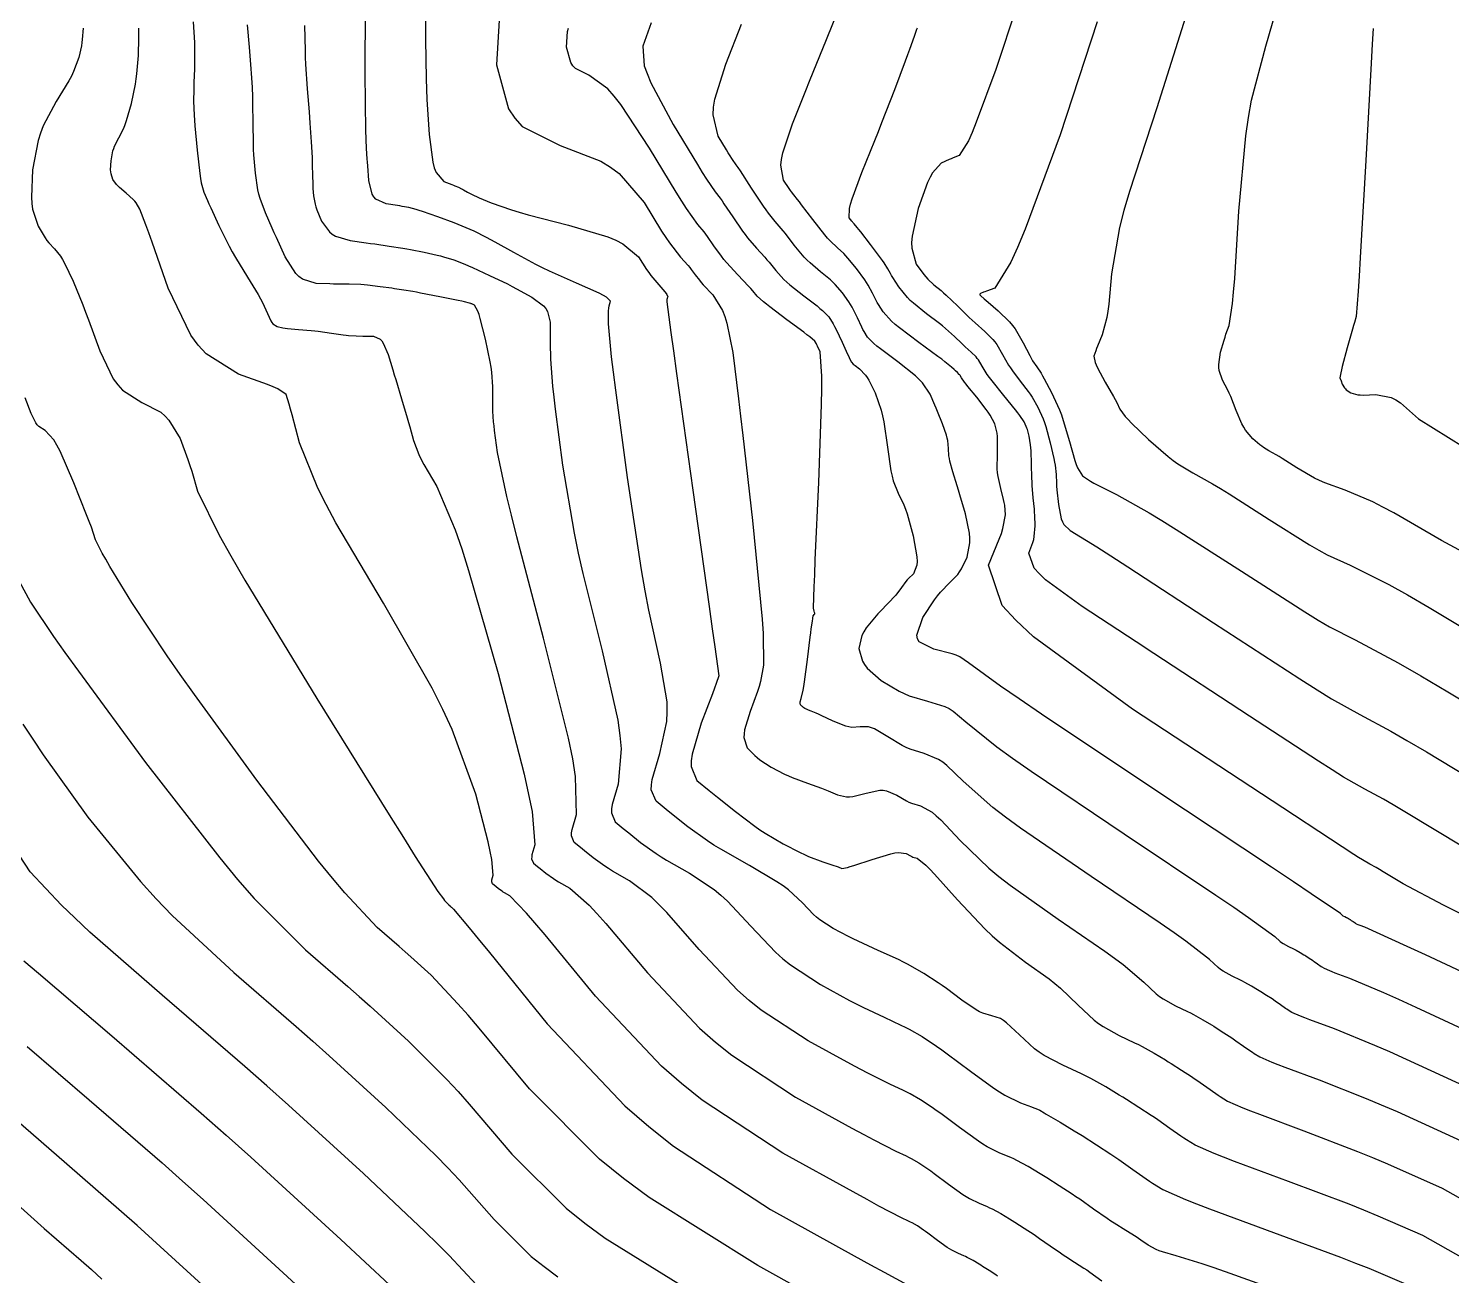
# Model space of a CAD drawing. Header units: metres. Extents: x 837475 to 838479, y 1189012 to 1191015.
# Drawn here: x 837641.3 to 837703.5, y 1189783.7 to 1189838.2 of the extents above; entities that cross this region are included whole.
import ezdxf

# ---------------------------------------------------------------- set-up
doc = ezdxf.new("R2010")
doc.units = ezdxf.units.M
doc.header["$LTSCALE"] = 0.3
doc.layers.add('COTAS 10', color=1, linetype='Continuous')
doc.layers.add('COTAS INT', color=252, linetype='Continuous')

msp = doc.modelspace()

# ---------------------------------------------------------------- linework, layer by layer
at = {"layer": 'COTAS 10'}
for points, elevation in [([(837705.993, 1189814.203), (837703.02, 1189815.797), (837700.938, 1189817.009), (837700.461, 1189817.265), (837700.027, 1189817.486), (837698.823, 1189817.995), (837697.937, 1189818.317), (837697.705, 1189818.42), (837697.478, 1189818.529), (837696.705, 1189818.973), (837696.07, 1189819.381), (837695.931, 1189819.468), (837695.806, 1189819.543), (837695.489, 1189819.72), (837695.25, 1189819.863), (837695.175, 1189819.917), (837695.097, 1189819.977), (837694.786, 1189820.248), (837694.471, 1189820.626), (837694.391, 1189820.754), (837694.313, 1189820.893), (837694.058, 1189821.481), (837693.824, 1189822.083), (837693.76, 1189822.231), (837693.696, 1189822.37), (837693.469, 1189822.807), (837693.319, 1189823.228), (837693.303, 1189823.358), (837693.3, 1189823.493), (837693.382, 1189824.028), (837693.535, 1189824.553), (837693.576, 1189824.682), (837693.617, 1189824.804), (837693.756, 1189825.185), (837693.904, 1189826.154), (837693.949, 1189826.647), (837693.996, 1189827.237), (837694.18, 1189830.18), (837694.481, 1189833.461), (837694.601, 1189834.263), (837694.736, 1189835.021), (837695.359, 1189837.375), (837696.227, 1189840.4)], 1720), ([(837658.68, 1189839.121), (837658.678, 1189837.669), (837658.706, 1189835.953), (837658.721, 1189835.499), (837658.739, 1189835.054), (837658.828, 1189833.525), (837658.993, 1189832.315), (837659.059, 1189832.072), (837659.134, 1189831.869), (837659.475, 1189831.467), (837659.817, 1189831.343), (837659.891, 1189831.315), (837659.956, 1189831.29), (837660.119, 1189831.223), (837660.244, 1189831.16), (837660.285, 1189831.139), (837660.33, 1189831.115), (837660.514, 1189831.011), (837660.796, 1189830.867), (837660.901, 1189830.818), (837661.018, 1189830.764), (837661.541, 1189830.536), (837662.424, 1189830.233), (837662.768, 1189830.133), (837663.156, 1189830.024), (837664.917, 1189829.573), (837666.629, 1189829.056), (837666.986, 1189828.907), (837667.292, 1189828.755), (837667.973, 1189828.184), (837668.321, 1189827.639), (837668.417, 1189827.503), (837668.513, 1189827.373), (837668.858, 1189826.958), (837669.127, 1189826.651), (837669.175, 1189826.589), (837669.212, 1189826.537), (837669.251, 1189826.435), (837669.223, 1189826.381), (837669.218, 1189826.359), (837669.214, 1189826.334), (837669.209, 1189826.22), (837669.384, 1189824.879), (837669.494, 1189824.08), (837669.629, 1189823.096), (837670.34, 1189817.998), (837671.052, 1189812.919), (837671.188, 1189811.947), (837671.299, 1189811.164), (837671.479, 1189809.901), (837671.367, 1189809.562), (837671.294, 1189809.36), (837671.202, 1189809.112), (837670.714, 1189807.826), (837670.314, 1189806.475), (837670.277, 1189806.186), (837670.272, 1189805.933), (837670.521, 1189805.326), (837671.056, 1189804.894), (837671.42, 1189804.601), (837672.2, 1189803.973), (837673.043, 1189803.335), (837673.27, 1189803.178), (837673.495, 1189803.029), (837674.286, 1189802.558), (837675.024, 1189802.186), (837675.215, 1189802.098), (837675.4, 1189802.017), (837676.021, 1189801.779), (837676.503, 1189801.617), (837676.6, 1189801.584), (837676.682, 1189801.555), (837676.847, 1189801.493), (837677.088, 1189801.535), (837677.218, 1189801.572), (837677.376, 1189801.621), (837678.172, 1189801.887), (837678.993, 1189802.134), (837679.166, 1189802.169), (837679.316, 1189802.19), (837679.659, 1189802.149), (837679.846, 1189802.034), (837679.898, 1189802.009), (837679.949, 1189801.987), (837680.13, 1189801.933), (837680.511, 1189801.633), (837680.688, 1189801.456), (837680.895, 1189801.239), (837681.902, 1189800.117), (837683.09, 1189798.856), (837683.413, 1189798.552), (837683.733, 1189798.268), (837684.864, 1189797.403), (837685.895, 1189796.666), (837686.151, 1189796.462), (837686.395, 1189796.259), (837687.169, 1189795.525), (837687.864, 1189794.874), (837688.058, 1189794.723), (837688.252, 1189794.585), (837688.957, 1189794.191), (837689.623, 1189793.883), (837689.792, 1189793.799), (837689.955, 1189793.716), (837690.489, 1189793.42), (837690.97, 1189793.131), (837691.099, 1189793.051), (837691.226, 1189792.972), (837691.673, 1189792.69), (837692.107, 1189792.405), (837692.227, 1189792.324), (837692.346, 1189792.242), (837692.775, 1189791.94), (837693.173, 1189791.66), (837693.273, 1189791.593), (837693.368, 1189791.53), (837693.677, 1189791.338), (837694.359, 1189791.039), (837694.691, 1189790.909), (837695.084, 1189790.759), (837697.017, 1189790.044), (837699.364, 1189789.142), (837700.017, 1189788.874), (837700.672, 1189788.597), (837703.051, 1189787.531), (837705.488, 1189786.163)], 1700), ([(837703.841, 1189799.516), (837703.109, 1189799.882), (837701.353, 1189800.823), (837700.484, 1189801.347), (837700.311, 1189801.449), (837700.167, 1189801.533), (837699.89, 1189801.68), (837699.575, 1189801.863), (837699.407, 1189801.968), (837699.204, 1189802.098), (837698.18, 1189802.764), (837696.091, 1189804.134), (837689.534, 1189808.437), (837685.214, 1189811.604), (837684.44, 1189812.321), (837683.85, 1189812.969), (837683.246, 1189814.729), (837683.721, 1189815.86), (837683.811, 1189816.111), (837683.883, 1189816.335), (837683.993, 1189816.92), (837683.957, 1189817.345), (837683.937, 1189817.468), (837683.912, 1189817.594), (837683.784, 1189818.068), (837683.665, 1189818.598), (837683.647, 1189818.758), (837683.634, 1189818.925), (837683.638, 1189819.577), (837683.648, 1189820.2), (837683.638, 1189820.348), (837683.623, 1189820.485), (837683.523, 1189820.893), (837683.321, 1189821.277), (837683.242, 1189821.4), (837683.152, 1189821.529), (837682.742, 1189822.054), (837682.348, 1189822.533), (837682.269, 1189822.633), (837682.202, 1189822.718), (837682.069, 1189822.911), (837682.013, 1189823.006), (837681.995, 1189823.03), (837681.976, 1189823.054), (837681.899, 1189823.13), (837681.808, 1189823.21), (837681.78, 1189823.235), (837681.752, 1189823.262), (837681.639, 1189823.371), (837681.348, 1189823.607), (837681.206, 1189823.713), (837681.037, 1189823.838), (837680.209, 1189824.44), (837679.36, 1189825.082), (837679.18, 1189825.233), (837679.022, 1189825.373), (837678.65, 1189825.779), (837678.446, 1189826.105), (837678.395, 1189826.195), (837678.346, 1189826.283), (837678.191, 1189826.598), (837677.998, 1189826.952), (837677.927, 1189827.065), (837677.847, 1189827.185), (837677.493, 1189827.67), (837677.117, 1189828.131), (837677.024, 1189828.235), (837676.935, 1189828.329), (837676.654, 1189828.581), (837676.336, 1189828.882), (837676.225, 1189829.007), (837676.103, 1189829.149), (837675.579, 1189829.813), (837675.093, 1189830.453), (837674.995, 1189830.58), (837674.914, 1189830.685), (837674.752, 1189830.887), (837674.648, 1189831.023), (837674.604, 1189831.088), (837674.552, 1189831.164), (837674.308, 1189831.538), (837674.19, 1189832.188), (837674.218, 1189832.439), (837674.273, 1189832.72), (837674.688, 1189833.991), (837675.274, 1189835.451), (837675.436, 1189835.852), (837675.598, 1189836.251), (837676.181, 1189837.679), (837676.699, 1189838.972)], 1710), ([(837683.649, 1189783.697), (837683.566, 1189783.753), (837683.275, 1189783.945), (837682.994, 1189784.122), (837682.918, 1189784.169), (837682.842, 1189784.215), (837682.575, 1189784.375), (837682.317, 1189784.515), (837682.247, 1189784.55), (837682.178, 1189784.582), (837681.934, 1189784.682), (837681.648, 1189784.822), (837681.553, 1189784.88), (837681.45, 1189784.947), (837681.023, 1189785.254), (837680.6, 1189785.571), (837680.502, 1189785.643), (837680.411, 1189785.707), (837680.147, 1189785.884), (837679.912, 1189786.018), (837679.839, 1189786.056), (837679.763, 1189786.094), (837679.458, 1189786.235), (837678.464, 1189786.755), (837677.954, 1189787.033), (837677.341, 1189787.368), (837674.279, 1189789.061), (837670.756, 1189791.371), (837669.853, 1189792.096), (837668.982, 1189792.857), (837666.098, 1189795.913), (837663.895, 1189798.591), (837663.452, 1189799.114), (837663.083, 1189799.541), (837662.353, 1189800.297), (837662.123, 1189800.427), (837662.068, 1189800.461), (837662.016, 1189800.494), (837661.861, 1189800.606), (837661.742, 1189800.702), (837661.687, 1189800.747), (837661.605, 1189800.812), (837661.567, 1189800.905), (837661.568, 1189800.944), (837661.573, 1189800.988), (837661.634, 1189801.194), (837661.575, 1189801.884), (837661.504, 1189802.234), (837661.41, 1189802.652), (837660.876, 1189804.734), (837659.839, 1189807.552), (837659.428, 1189808.434), (837658.963, 1189809.36), (837656.836, 1189813.072), (837654.767, 1189816.578), (837654.339, 1189817.375), (837653.974, 1189818.095), (837653.177, 1189820.067), (837652.852, 1189821.291), (837652.784, 1189821.539), (837652.726, 1189821.748), (837652.594, 1189822.177), (837652.233, 1189822.418), (837652.03, 1189822.509), (837651.783, 1189822.61), (837650.517, 1189823.061), (837649.098, 1189823.953), (837648.755, 1189824.333), (837648.432, 1189824.769), (837647.443, 1189826.824), (837646.736, 1189828.83), (837646.591, 1189829.236), (837646.468, 1189829.576), (837646.207, 1189830.267), (837646.045, 1189830.536), (837645.984, 1189830.611), (837645.916, 1189830.686), (837645.613, 1189830.959), (837645.311, 1189831.219), (837645.244, 1189831.285), (837645.184, 1189831.349), (837645.027, 1189831.561), (837644.948, 1189831.806), (837644.937, 1189831.892), (837644.931, 1189831.985), (837644.948, 1189832.383), (837645.03, 1189832.807), (837645.064, 1189832.917), (837645.104, 1189833.022), (837645.289, 1189833.375), (837645.506, 1189833.807), (837645.565, 1189833.963), (837645.624, 1189834.134), (837645.834, 1189834.883), (837646.009, 1189835.722), (837646.045, 1189835.95), (837646.077, 1189836.176), (837646.148, 1189836.978), (837646.168, 1189837.75), (837646.167, 1189837.958), (837646.163, 1189838.163)], 1690), ([(837660.899, 1189783.319), (837659.714, 1189784.591), (837659.216, 1189785.087), (837658.644, 1189785.645), (837655.965, 1189788.177), (837652.694, 1189791.159), (837651.75, 1189792), (837650.788, 1189792.848), (837647.176, 1189795.965), (837644.029, 1189798.713), (837643.361, 1189799.328), (837642.781, 1189799.88), (837641.422, 1189801.347), (837640.457, 1189802.81)], 1680)]:
    msp.add_lwpolyline(points, dxfattribs=dict(at, elevation=elevation))
at = {"layer": 'COTAS INT'}
for points, elevation in [([(837684.48, 1189839.124), (837683.574, 1189836.365), (837682.717, 1189834.058), (837682.532, 1189833.61), (837682.37, 1189833.245), (837681.975, 1189832.615), (837681.704, 1189832.507), (837681.62, 1189832.47), (837681.533, 1189832.431), (837681.186, 1189832.268), (837680.807, 1189831.854), (837680.698, 1189831.657), (837680.589, 1189831.425), (837680.182, 1189830.29), (837679.917, 1189829.087), (837679.896, 1189828.812), (837679.898, 1189828.562), (837680.098, 1189827.871), (837680.429, 1189827.412), (837680.514, 1189827.309), (837680.596, 1189827.216), (837680.868, 1189826.967), (837681.178, 1189826.715), (837681.284, 1189826.62), (837681.4, 1189826.514), (837681.89, 1189826.04), (837682.406, 1189825.539), (837682.538, 1189825.416), (837682.665, 1189825.299), (837683.084, 1189824.932), (837683.439, 1189824.58), (837683.527, 1189824.473), (837683.61, 1189824.362), (837683.868, 1189823.925), (837684.125, 1189823.464), (837684.206, 1189823.337), (837684.292, 1189823.211), (837684.639, 1189822.758), (837684.985, 1189822.311), (837685.071, 1189822.188), (837685.152, 1189822.066), (837685.409, 1189821.626), (837685.63, 1189821.121), (837685.688, 1189820.957), (837685.746, 1189820.783), (837685.947, 1189820.07), (837686.103, 1189819.384), (837686.134, 1189819.227), (837686.158, 1189819.085), (837686.198, 1189818.692), (837686.214, 1189818.308), (837686.224, 1189818.172), (837686.236, 1189818.022), (837686.299, 1189817.373), (837686.425, 1189816.752), (837686.477, 1189816.62), (837686.537, 1189816.506), (837686.814, 1189816.238), (837687.973, 1189815.526), (837688.588, 1189815.131), (837689.331, 1189814.651), (837693.078, 1189812.206), (837696.844, 1189809.765), (837697.599, 1189809.289), (837698.228, 1189808.898), (837699.463, 1189808.206), (837700.815, 1189807.486), (837701.518, 1189807.078), (837702.364, 1189806.578), (837706.61, 1189804.021)], 1714), ([(837692.032, 1189839.239), (837690.598, 1189834.682), (837689.399, 1189831.038), (837689.164, 1189830.214), (837688.969, 1189829.469), (837688.615, 1189827.444), (837688.502, 1189826.121), (837688.461, 1189825.819), (837688.414, 1189825.544), (837688.209, 1189824.784), (837688.012, 1189824.288), (837687.971, 1189824.18), (837687.935, 1189824.085), (837687.855, 1189823.847), (837687.905, 1189823.579), (837687.951, 1189823.465), (837688.012, 1189823.334), (837688.349, 1189822.714), (837688.708, 1189822.088), (837688.782, 1189821.952), (837688.846, 1189821.833), (837688.985, 1189821.537), (837689.219, 1189821.219), (837689.342, 1189821.084), (837689.491, 1189820.93), (837690.24, 1189820.208), (837691.092, 1189819.469), (837691.306, 1189819.303), (837691.51, 1189819.155), (837692.164, 1189818.764), (837693.035, 1189818.28), (837693.375, 1189818.074), (837693.758, 1189817.836), (837695.496, 1189816.717), (837697.266, 1189815.608), (837697.669, 1189815.376), (837698.034, 1189815.177), (837699.036, 1189814.732), (837700.732, 1189813.883), (837701.535, 1189813.43), (837702.481, 1189812.883), (837707.102, 1189810.116)], 1718), ([(837648.529, 1189838.445), (837648.584, 1189837.534), (837648.592, 1189837.306), (837648.597, 1189837.088), (837648.587, 1189836.389), (837648.563, 1189835.79), (837648.559, 1189835.635), (837648.555, 1189835.486), (837648.549, 1189834.987), (837648.574, 1189834.374), (837648.589, 1189834.152), (837648.609, 1189833.908), (837648.708, 1189832.84), (837648.827, 1189831.819), (837648.858, 1189831.605), (837648.888, 1189831.421), (837648.992, 1189831.003), (837649.154, 1189830.644), (837649.222, 1189830.496), (837649.299, 1189830.328), (837649.659, 1189829.548), (837650.108, 1189828.645), (837650.241, 1189828.399), (837650.378, 1189828.156), (837650.903, 1189827.294), (837651.373, 1189826.536), (837651.474, 1189826.358), (837651.563, 1189826.193), (837651.781, 1189825.714), (837651.927, 1189825.39), (837651.971, 1189825.322), (837652.016, 1189825.265), (837652.193, 1189825.139), (837652.45, 1189825.082), (837652.546, 1189825.069), (837652.653, 1189825.056), (837653.13, 1189825.018), (837653.682, 1189824.973), (837653.837, 1189824.957), (837653.993, 1189824.939), (837654.564, 1189824.859), (837655.082, 1189824.783), (837655.205, 1189824.768), (837655.318, 1189824.755), (837655.652, 1189824.731), (837655.934, 1189824.723), (837656.015, 1189824.722), (837656.096, 1189824.72), (837656.402, 1189824.717), (837656.69, 1189824.594), (837656.761, 1189824.517), (837656.829, 1189824.421), (837657.042, 1189823.922), (837657.248, 1189823.247), (837657.311, 1189823.041), (837657.376, 1189822.826), (837657.632, 1189821.982), (837657.878, 1189821.158), (837657.936, 1189820.957), (837657.991, 1189820.767), (837658.152, 1189820.176), (837658.389, 1189819.554), (837658.491, 1189819.345), (837658.608, 1189819.119), (837659.162, 1189818.166), (837659.974, 1189816.269), (837660.253, 1189815.447), (837660.556, 1189814.497), (837661.85, 1189809.994), (837662.977, 1189805.599), (837663.175, 1189804.716), (837663.324, 1189803.978), (837663.45, 1189802.52), (837663.322, 1189802.085), (837663.31, 1189801.992), (837663.308, 1189801.911), (837663.388, 1189801.715), (837663.56, 1189801.576), (837663.678, 1189801.482), (837663.929, 1189801.279), (837664.257, 1189801.044), (837664.365, 1189800.974), (837664.482, 1189800.902), (837664.968, 1189800.626), (837665.815, 1189799.884), (837666.159, 1189799.518), (837666.55, 1189799.083), (837668.358, 1189796.93), (837670.638, 1189794.514), (837671.327, 1189793.912), (837672.041, 1189793.34), (837674.825, 1189791.513), (837677.29, 1189790.156), (837677.802, 1189789.879), (837678.239, 1189789.644), (837679.203, 1189789.155), (837679.651, 1189788.948), (837679.764, 1189788.892), (837679.871, 1189788.836), (837680.216, 1189788.64), (837680.603, 1189788.381), (837680.737, 1189788.285), (837680.882, 1189788.18), (837681.502, 1189787.715), (837682.13, 1189787.263), (837682.28, 1189787.166), (837682.42, 1189787.081), (837682.839, 1189786.875), (837683.198, 1189786.728), (837683.3, 1189786.681), (837683.403, 1189786.63), (837683.782, 1189786.424), (837684.174, 1189786.19), (837684.285, 1189786.122), (837684.396, 1189786.053), (837684.808, 1189785.793), (837685.237, 1189785.511), (837685.359, 1189785.428), (837685.482, 1189785.343), (837685.942, 1189785.019), (837686.391, 1189784.705), (837686.508, 1189784.626), (837686.623, 1189784.55), (837687.01, 1189784.307), (837687.415, 1189784.049), (837687.541, 1189783.964), (837687.672, 1189783.874), (837688.195, 1189783.496)], 1692), ([(837696.156, 1189782.972), (837693.602, 1189783.884), (837693.056, 1189784.072), (837692.58, 1189784.232), (837691.443, 1189784.578), (837690.841, 1189784.749), (837690.703, 1189784.8), (837690.576, 1189784.851), (837690.219, 1189785.049), (837689.901, 1189785.271), (837689.799, 1189785.338), (837689.69, 1189785.408), (837689.246, 1189785.681), (837688.735, 1189786.002), (837688.585, 1189786.101), (837688.43, 1189786.205), (837687.837, 1189786.62), (837687.231, 1189787.048), (837687.068, 1189787.16), (837686.907, 1189787.269), (837686.342, 1189787.641), (837685.799, 1189787.983), (837685.651, 1189788.075), (837685.505, 1189788.164), (837684.988, 1189788.473), (837684.488, 1189788.745), (837684.353, 1189788.812), (837684.219, 1189788.874), (837683.745, 1189789.068), (837683.192, 1189789.34), (837683.007, 1189789.452), (837682.809, 1189789.58), (837681.981, 1189790.176), (837681.163, 1189790.789), (837680.971, 1189790.928), (837680.795, 1189791.054), (837680.285, 1189791.396), (837679.83, 1189791.655), (837679.688, 1189791.728), (837679.54, 1189791.802), (837678.949, 1189792.075), (837678.015, 1189792.533), (837677.65, 1189792.725), (837677.239, 1189792.943), (837675.372, 1189793.965), (837673.325, 1189795.308), (837672.801, 1189795.729), (837672.294, 1189796.171), (837670.618, 1189797.948), (837669.206, 1189799.574), (837668.866, 1189799.923), (837668.548, 1189800.227), (837667.583, 1189800.956), (837666.841, 1189801.377), (837666.663, 1189801.487), (837666.497, 1189801.593), (837665.997, 1189801.953), (837665.613, 1189802.261), (837665.434, 1189802.406), (837665.171, 1189802.618), (837665.049, 1189802.916), (837665.052, 1189803.041), (837665.07, 1189803.183), (837665.266, 1189803.847), (837665.228, 1189805.502), (837665.099, 1189806.269), (837664.917, 1189807.17), (837663.832, 1189811.538), (837662.658, 1189815.971), (837662.421, 1189816.913), (837662.221, 1189817.73), (837661.818, 1189819.648), (837661.692, 1189820.599), (837661.667, 1189820.806), (837661.647, 1189820.989), (837661.612, 1189821.448), (837661.608, 1189821.794), (837661.608, 1189822.024), (837661.611, 1189822.507), (837661.566, 1189823.148), (837661.535, 1189823.365), (837661.497, 1189823.6), (837661.295, 1189824.591), (837661.067, 1189825.491), (837661.012, 1189825.668), (837660.961, 1189825.813), (837660.807, 1189826.078), (837660.697, 1189826.129), (837660.673, 1189826.14), (837660.652, 1189826.149), (837660.601, 1189826.17), (837660.383, 1189826.218), (837660.256, 1189826.244), (837660.101, 1189826.276), (837659.302, 1189826.437), (837658.461, 1189826.603), (837658.28, 1189826.638), (837658.121, 1189826.668), (837657.733, 1189826.736), (837657.427, 1189826.78), (837657.319, 1189826.795), (837657.202, 1189826.812), (837656.696, 1189826.883), (837656.141, 1189826.948), (837655.992, 1189826.961), (837655.846, 1189826.971), (837655.338, 1189826.99), (837654.817, 1189826.996), (837654.662, 1189826.999), (837654.504, 1189827.003), (837653.895, 1189827.019), (837653.301, 1189827.211), (837653.152, 1189827.324), (837653.01, 1189827.464), (837652.551, 1189828.19), (837652.166, 1189829.028), (837652.07, 1189829.24), (837651.978, 1189829.443), (837651.684, 1189830.1), (837651.456, 1189830.732), (837651.406, 1189830.919), (837651.361, 1189831.11), (837651.247, 1189831.842), (837651.184, 1189832.642), (837651.172, 1189832.877), (837651.162, 1189833.117), (837651.146, 1189834.03), (837651.142, 1189834.845), (837651.14, 1189835.022), (837651.137, 1189835.179), (837651.123, 1189835.574), (837651.092, 1189836.003), (837651.078, 1189836.181), (837651.063, 1189836.386), (837650.987, 1189837.339), (837650.91, 1189838.306)], 1694), ([(837653.395, 1189838.283), (837653.416, 1189837.191), (837653.428, 1189836.891), (837653.441, 1189836.592), (837653.511, 1189835.522), (837653.589, 1189834.519), (837653.608, 1189834.263), (837653.626, 1189834.016), (837653.682, 1189833.201), (837653.721, 1189832.519), (837653.728, 1189832.355), (837653.734, 1189832.202), (837653.744, 1189831.741), (837653.751, 1189831.367), (837653.755, 1189831.268), (837653.76, 1189831.172), (837653.786, 1189830.844), (837653.859, 1189830.483), (837653.894, 1189830.367), (837653.935, 1189830.243), (837654.138, 1189829.737), (837654.478, 1189829.272), (837654.605, 1189829.174), (837654.748, 1189829.09), (837655.384, 1189828.899), (837656.09, 1189828.8), (837656.277, 1189828.773), (837656.459, 1189828.747), (837657.086, 1189828.655), (837657.688, 1189828.56), (837657.855, 1189828.532), (837658.021, 1189828.502), (837658.623, 1189828.388), (837659.186, 1189828.262), (837659.328, 1189828.226), (837659.464, 1189828.189), (837659.907, 1189828.049), (837660.392, 1189827.859), (837660.555, 1189827.789), (837660.731, 1189827.713), (837661.469, 1189827.378), (837662.252, 1189827), (837662.456, 1189826.897), (837662.653, 1189826.795), (837663.32, 1189826.43), (837663.824, 1189826.042), (837663.92, 1189825.926), (837663.997, 1189825.805), (837664.116, 1189825.333), (837664.115, 1189824.781), (837664.117, 1189824.61), (837664.118, 1189824.43), (837664.13, 1189823.712), (837664.221, 1189822.535), (837664.273, 1189822.066), (837664.336, 1189821.534), (837664.659, 1189819.098), (837665.165, 1189816.126), (837665.343, 1189815.258), (837665.538, 1189814.369), (837666.381, 1189810.993), (837667.067, 1189807.967), (837667.164, 1189807.299), (837667.219, 1189806.705), (837667.082, 1189805.173), (837666.818, 1189804.28), (837666.793, 1189804.089), (837666.79, 1189803.922), (837666.954, 1189803.52), (837667.308, 1189803.235), (837667.549, 1189803.041), (837668.065, 1189802.626), (837668.737, 1189802.143), (837668.96, 1189801.999), (837669.2, 1189801.852), (837670.198, 1189801.286), (837671.281, 1189800.569), (837671.573, 1189800.327), (837671.862, 1189800.066), (837672.878, 1189798.965), (837673.95, 1189797.829), (837674.274, 1189797.546), (837674.61, 1189797.276), (837675.919, 1189796.417), (837677.188, 1189795.731), (837677.498, 1189795.57), (837677.79, 1189795.423), (837678.695, 1189794.995), (837679.429, 1189794.656), (837679.613, 1189794.564), (837679.789, 1189794.473), (837680.354, 1189794.152), (837680.987, 1189793.727), (837681.206, 1189793.571), (837681.444, 1189793.399), (837682.46, 1189792.637), (837683.489, 1189791.897), (837683.734, 1189791.738), (837683.964, 1189791.599), (837684.651, 1189791.261), (837685.131, 1189791.083), (837685.23, 1189791.045), (837685.314, 1189791.012), (837685.494, 1189790.932), (837685.68, 1189790.823), (837685.768, 1189790.77), (837685.871, 1189790.709), (837686.377, 1189790.409), (837686.991, 1189790.039), (837687.162, 1189789.934), (837687.334, 1189789.827), (837687.96, 1189789.43), (837688.588, 1189789.018), (837688.761, 1189788.901), (837688.933, 1189788.782), (837689.553, 1189788.346), (837690.128, 1189787.942), (837690.273, 1189787.844), (837690.411, 1189787.753), (837690.857, 1189787.475), (837691.844, 1189787.044), (837692.323, 1189786.856), (837692.891, 1189786.638), (837695.687, 1189785.604), (837698.614, 1189784.518), (837699.265, 1189784.268), (837699.848, 1189784.039), (837701.375, 1189783.393)], 1696), ([(837703.98, 1189784.47), (837702.213, 1189785.462), (837700.26, 1189786.318), (837699.641, 1189786.571), (837698.989, 1189786.83), (837696.352, 1189787.824), (837693.988, 1189788.699), (837693.507, 1189788.883), (837693.102, 1189789.042), (837692.267, 1189789.406), (837691.89, 1189789.641), (837691.773, 1189789.719), (837691.651, 1189789.801), (837691.164, 1189790.143), (837690.64, 1189790.512), (837690.494, 1189790.612), (837690.348, 1189790.711), (837689.817, 1189791.06), (837689.27, 1189791.406), (837689.114, 1189791.502), (837688.956, 1189791.599), (837688.368, 1189791.953), (837687.715, 1189792.315), (837687.516, 1189792.417), (837687.309, 1189792.519), (837686.495, 1189792.896), (837685.677, 1189793.331), (837685.467, 1189793.47), (837685.265, 1189793.618), (837684.597, 1189794.221), (837684.035, 1189794.75), (837683.9, 1189794.851), (837683.774, 1189794.933), (837683.393, 1189795.063), (837682.997, 1189795.169), (837682.862, 1189795.235), (837682.715, 1189795.317), (837682.091, 1189795.746), (837681.412, 1189796.248), (837681.229, 1189796.376), (837681.05, 1189796.5), (837680.423, 1189796.908), (837679.748, 1189797.292), (837679.538, 1189797.401), (837679.318, 1189797.511), (837678.441, 1189797.915), (837677.565, 1189798.312), (837677.346, 1189798.416), (837677.137, 1189798.519), (837676.466, 1189798.87), (837675.894, 1189799.245), (837675.748, 1189799.362), (837675.607, 1189799.486), (837675.138, 1189799.982), (837674.517, 1189800.558), (837674.28, 1189800.732), (837674.013, 1189800.912), (837672.813, 1189801.616), (837671.559, 1189802.327), (837671.258, 1189802.512), (837670.977, 1189802.692), (837670.132, 1189803.299), (837669.485, 1189803.821), (837669.182, 1189804.065), (837668.737, 1189804.423), (837668.531, 1189804.928), (837668.535, 1189805.138), (837668.566, 1189805.378), (837668.898, 1189806.5), (837669.211, 1189807.908), (837669.229, 1189808.33), (837669.217, 1189808.764), (837668.93, 1189810.447), (837668.418, 1189812.766), (837668.266, 1189813.602), (837668.108, 1189814.523), (837667.499, 1189818.548), (837666.981, 1189822.361), (837666.881, 1189823.147), (837666.8, 1189823.817), (837666.663, 1189825.263), (837666.669, 1189825.831), (837666.677, 1189825.947), (837666.688, 1189826.044), (837666.754, 1189826.248), (837666.578, 1189826.422), (837666.437, 1189826.501), (837666.256, 1189826.593), (837665.267, 1189827.037), (837664.087, 1189827.564), (837663.784, 1189827.709), (837663.493, 1189827.854), (837662.528, 1189828.37), (837661.718, 1189828.825), (837661.523, 1189828.93), (837661.342, 1189829.027), (837660.794, 1189829.3), (837660.27, 1189829.528), (837660.103, 1189829.595), (837659.927, 1189829.664), (837659.212, 1189829.929), (837658.545, 1189830.16), (837658.399, 1189830.208), (837658.27, 1189830.249), (837657.944, 1189830.338), (837657.661, 1189830.389), (837657.559, 1189830.406), (837657.448, 1189830.424), (837656.961, 1189830.498), (837656.507, 1189830.703), (837656.416, 1189830.804), (837656.341, 1189830.923), (837656.196, 1189831.513), (837656.153, 1189832.162), (837656.142, 1189832.319), (837656.132, 1189832.465), (837656.098, 1189832.914), (837656.071, 1189833.714), (837656.065, 1189834.082), (837656.059, 1189834.515), (837656.043, 1189836.608), (837656.06, 1189838.695)], 1698), ([(837661.888, 1189838.509), (837661.78, 1189836.559), (837662.3, 1189834.641), (837662.572, 1189834.232), (837662.9, 1189833.877), (837664.546, 1189833.039), (837666.33, 1189832.36), (837666.745, 1189832.105), (837667.125, 1189831.822), (837668.213, 1189830.558), (837668.982, 1189829.31), (837669.162, 1189829.036), (837669.327, 1189828.793), (837669.804, 1189828.174), (837670.134, 1189827.804), (837670.207, 1189827.717), (837670.273, 1189827.638), (837670.443, 1189827.407), (837670.634, 1189827.16), (837670.712, 1189827.07), (837670.8, 1189826.97), (837671.211, 1189826.53), (837671.639, 1189825.838), (837671.738, 1189825.579), (837671.828, 1189825.291), (837672.085, 1189824.006), (837672.34, 1189821.984), (837672.429, 1189821.231), (837672.525, 1189820.394), (837672.942, 1189816.672), (837673.302, 1189813.108), (837673.364, 1189812.37), (837673.409, 1189811.74), (837673.433, 1189810.364), (837673.292, 1189809.645), (837673.233, 1189809.43), (837673.166, 1189809.207), (837672.851, 1189808.344), (837672.605, 1189807.547), (837672.581, 1189807.365), (837672.577, 1189807.202), (837672.72, 1189806.753), (837673.043, 1189806.42), (837673.153, 1189806.328), (837673.27, 1189806.237), (837673.767, 1189805.911), (837674.344, 1189805.606), (837674.513, 1189805.528), (837674.686, 1189805.453), (837675.344, 1189805.207), (837675.961, 1189804.992), (837676.109, 1189804.937), (837676.246, 1189804.884), (837676.655, 1189804.707), (837677.056, 1189804.619), (837677.188, 1189804.621), (837677.329, 1189804.635), (837677.91, 1189804.782), (837678.506, 1189804.903), (837678.655, 1189804.901), (837678.797, 1189804.884), (837679.255, 1189804.692), (837679.664, 1189804.441), (837679.776, 1189804.387), (837679.888, 1189804.339), (837680.284, 1189804.22), (837680.789, 1189803.941), (837680.969, 1189803.793), (837681.166, 1189803.613), (837682.019, 1189802.705), (837683.263, 1189801.503), (837683.706, 1189801.138), (837684.191, 1189800.758), (837686.298, 1189799.269), (837688.321, 1189797.886), (837688.754, 1189797.573), (837689.131, 1189797.29), (837690.03, 1189796.523), (837690.57, 1189796.017), (837690.721, 1189795.9), (837690.871, 1189795.792), (837691.419, 1189795.486), (837691.936, 1189795.247), (837692.068, 1189795.182), (837692.194, 1189795.117), (837692.609, 1189794.887), (837692.983, 1189794.662), (837693.083, 1189794.601), (837693.183, 1189794.539), (837693.53, 1189794.32), (837693.867, 1189794.098), (837694.053, 1189793.972), (837694.386, 1189793.737), (837694.695, 1189793.52), (837694.773, 1189793.467), (837694.847, 1189793.418), (837695.087, 1189793.269), (837695.617, 1189793.037), (837695.874, 1189792.936), (837696.18, 1189792.819), (837697.682, 1189792.264), (837699.738, 1189791.454), (837700.393, 1189791.177), (837701.084, 1189790.876), (837703.889, 1189789.6)], 1702), ([(837668.521, 1189838.398), (837668.157, 1189837.383), (837668.225, 1189836.527), (837668.347, 1189836.181), (837668.514, 1189835.787), (837669.49, 1189833.967), (837670.542, 1189832.218), (837670.757, 1189831.869), (837670.939, 1189831.578), (837671.32, 1189831.016), (837671.538, 1189830.74), (837671.617, 1189830.629), (837671.704, 1189830.503), (837672.084, 1189829.927), (837672.507, 1189829.307), (837672.621, 1189829.155), (837672.733, 1189829.01), (837673.127, 1189828.558), (837673.489, 1189828.166), (837673.581, 1189828.06), (837673.67, 1189827.956), (837673.965, 1189827.588), (837674.317, 1189827.2), (837674.443, 1189827.083), (837674.582, 1189826.961), (837675.184, 1189826.487), (837675.767, 1189826.04), (837675.893, 1189825.935), (837676.003, 1189825.839), (837676.275, 1189825.561), (837676.47, 1189825.256), (837676.532, 1189825.143), (837676.597, 1189825.017), (837676.862, 1189824.461), (837677.099, 1189823.938), (837677.147, 1189823.834), (837677.188, 1189823.747), (837677.272, 1189823.581), (837677.347, 1189823.506), (837677.382, 1189823.476), (837677.423, 1189823.443), (837677.626, 1189823.293), (837677.878, 1189823.025), (837677.951, 1189822.919), (837678.025, 1189822.798), (837678.303, 1189822.245), (837678.559, 1189821.49), (837678.619, 1189821.242), (837678.674, 1189820.977), (837678.836, 1189819.88), (837678.99, 1189818.838), (837679.04, 1189818.608), (837679.093, 1189818.403), (837679.314, 1189817.874), (837679.56, 1189817.366), (837679.63, 1189817.174), (837679.7, 1189816.961), (837679.958, 1189816.007), (837680.121, 1189815.085), (837680.131, 1189814.893), (837680.126, 1189814.727), (837679.981, 1189814.355), (837679.753, 1189814.144), (837679.695, 1189814.08), (837679.639, 1189814.014), (837679.458, 1189813.757), (837679.198, 1189813.415), (837679.093, 1189813.295), (837678.974, 1189813.165), (837678.423, 1189812.604), (837677.904, 1189811.988), (837677.805, 1189811.823), (837677.725, 1189811.66), (837677.596, 1189811.091), (837677.743, 1189810.54), (837677.837, 1189810.388), (837677.954, 1189810.236), (837678.57, 1189809.691), (837679.346, 1189809.224), (837679.564, 1189809.121), (837679.785, 1189809.029), (837680.593, 1189808.795), (837681.346, 1189808.558), (837681.531, 1189808.465), (837681.706, 1189808.36), (837682.255, 1189807.883), (837683.608, 1189806.796), (837684.291, 1189806.308), (837685.107, 1189805.738), (837689.165, 1189803.001), (837693.174, 1189800.325), (837693.959, 1189799.794), (837694.602, 1189799.353), (837695.752, 1189798.518), (837695.982, 1189798.303), (837696.046, 1189798.253), (837696.11, 1189798.207), (837696.344, 1189798.077), (837696.564, 1189797.975), (837696.62, 1189797.947), (837696.674, 1189797.919), (837696.851, 1189797.821), (837697.01, 1189797.726), (837697.053, 1189797.699), (837697.095, 1189797.673), (837697.243, 1189797.58), (837697.387, 1189797.485), (837697.426, 1189797.458), (837697.466, 1189797.431), (837697.608, 1189797.331), (837697.773, 1189797.216), (837697.804, 1189797.196), (837697.906, 1189797.132), (837698.132, 1189797.033), (837698.242, 1189796.99), (837698.372, 1189796.94), (837699.012, 1189796.704), (837700.488, 1189796.078), (837701.145, 1189795.783), (837701.909, 1189795.435), (837705.566, 1189793.738)], 1706), ([(837706.404, 1189795.807), (837702.321, 1189797.714), (837701.52, 1189798.086), (837700.863, 1189798.39), (837699.677, 1189798.923), (837699.468, 1189799.001), (837699.426, 1189799.017), (837699.39, 1189799.031), (837699.316, 1189799.063), (837699.283, 1189799.084), (837699.273, 1189799.091), (837699.262, 1189799.098), (837699.219, 1189799.128), (837699.172, 1189799.161), (837699.159, 1189799.17), (837699.147, 1189799.179), (837699.1, 1189799.21), (837699.051, 1189799.24), (837699.037, 1189799.249), (837699.023, 1189799.257), (837698.971, 1189799.288), (837698.914, 1189799.32), (837698.896, 1189799.329), (837698.878, 1189799.339), (837698.806, 1189799.372), (837698.73, 1189799.414), (837698.709, 1189799.429), (837698.688, 1189799.446), (837698.612, 1189799.516), (837697.338, 1189800.385), (837696.561, 1189800.904), (837695.6, 1189801.545), (837690.599, 1189804.867), (837685.564, 1189808.228), (837684.583, 1189808.893), (837683.781, 1189809.443), (837682.372, 1189810.471), (837681.995, 1189810.73), (837681.843, 1189810.795), (837681.67, 1189810.857), (837680.871, 1189811.058), (837680.228, 1189811.38), (837680.152, 1189811.519), (837680.121, 1189811.679), (837680.38, 1189812.436), (837680.895, 1189813.217), (837681.025, 1189813.393), (837681.151, 1189813.55), (837681.561, 1189813.969), (837681.907, 1189814.323), (837681.991, 1189814.439), (837682.07, 1189814.563), (837682.317, 1189815.076), (837682.437, 1189815.709), (837682.437, 1189815.908), (837682.423, 1189816.118), (837682.25, 1189816.963), (837682.003, 1189817.8), (837681.941, 1189818.004), (837681.883, 1189818.197), (837681.695, 1189818.795), (837681.564, 1189819.27), (837681.541, 1189819.385), (837681.523, 1189819.493), (837681.504, 1189819.825), (837681.476, 1189820.164), (837681.451, 1189820.277), (837681.42, 1189820.398), (837681.245, 1189820.901), (837681.028, 1189821.438), (837680.969, 1189821.579), (837680.911, 1189821.717), (837680.707, 1189822.189), (837680.367, 1189822.68), (837680.224, 1189822.83), (837680.059, 1189822.986), (837679.287, 1189823.601), (837678.529, 1189824.165), (837678.373, 1189824.289), (837678.241, 1189824.399), (837677.961, 1189824.68), (837677.817, 1189824.926), (837677.771, 1189825.014), (837677.723, 1189825.11), (837677.526, 1189825.53), (837677.298, 1189825.985), (837677.229, 1189826.104), (837677.158, 1189826.22), (837676.884, 1189826.616), (837676.56, 1189826.985), (837676.458, 1189827.085), (837676.351, 1189827.184), (837675.919, 1189827.534), (837675.459, 1189827.922), (837675.334, 1189828.045), (837675.21, 1189828.175), (837674.772, 1189828.701), (837674.382, 1189829.204), (837674.288, 1189829.32), (837674.201, 1189829.426), (837673.939, 1189829.722), (837673.646, 1189830.086), (837673.539, 1189830.235), (837673.422, 1189830.404), (837672.904, 1189831.186), (837672.419, 1189831.936), (837672.321, 1189832.084), (837672.24, 1189832.207), (837672.078, 1189832.437), (837671.946, 1189832.632), (837671.883, 1189832.732), (837671.809, 1189832.853), (837671.444, 1189833.459), (837671.229, 1189834.389), (837671.249, 1189834.714), (837671.303, 1189835.068), (837671.783, 1189836.592), (837672.467, 1189838.338)], 1708), ([(837687.993, 1189838.438), (837686.376, 1189833.514), (837684.848, 1189829.397), (837684.518, 1189828.598), (837684.229, 1189827.946), (837683.524, 1189826.822), (837683.16, 1189826.688), (837683.086, 1189826.66), (837683.025, 1189826.637), (837682.9, 1189826.587), (837682.873, 1189826.556), (837682.873, 1189826.546), (837682.876, 1189826.534), (837682.913, 1189826.482), (837683.066, 1189826.347), (837683.141, 1189826.283), (837683.231, 1189826.206), (837683.676, 1189825.832), (837684.171, 1189825.343), (837684.293, 1189825.194), (837684.408, 1189825.04), (837684.768, 1189824.432), (837685.051, 1189823.878), (837685.117, 1189823.758), (837685.178, 1189823.651), (837685.357, 1189823.385), (837685.545, 1189823.108), (837685.612, 1189822.995), (837685.686, 1189822.867), (837686.007, 1189822.27), (837686.347, 1189821.514), (837686.433, 1189821.286), (837686.515, 1189821.048), (837686.783, 1189820.121), (837687.019, 1189819.294), (837687.081, 1189819.12), (837687.142, 1189818.971), (837687.35, 1189818.629), (837687.7, 1189818.39), (837687.85, 1189818.305), (837688.023, 1189818.212), (837688.84, 1189817.808), (837690.264, 1189817.016), (837690.819, 1189816.679), (837691.445, 1189816.291), (837694.287, 1189814.462), (837697.055, 1189812.687), (837697.634, 1189812.332), (837698.131, 1189812.038), (837699.25, 1189811.469), (837701.139, 1189810.463), (837702.122, 1189809.892), (837703.305, 1189809.194), (837709.238, 1189805.62)], 1716), ([(837643.737, 1189838.163), (837643.694, 1189837.676), (837643.675, 1189837.538), (837643.652, 1189837.4), (837643.546, 1189836.89), (837643.316, 1189836.28), (837643.216, 1189836.078), (837643.099, 1189835.863), (837642.547, 1189834.966), (837641.991, 1189833.907), (837641.873, 1189833.59), (837641.769, 1189833.262), (837641.524, 1189831.989), (837641.472, 1189830.794), (837641.491, 1189830.516), (837641.524, 1189830.259), (837641.762, 1189829.523), (837642.073, 1189829.013), (837642.152, 1189828.9), (837642.228, 1189828.8), (837642.477, 1189828.539), (837642.741, 1189828.212), (837642.826, 1189828.07), (837642.916, 1189827.905), (837643.287, 1189827.124), (837643.712, 1189826.093), (837643.837, 1189825.772), (837643.965, 1189825.434), (837644.454, 1189824.084), (837645.046, 1189822.854), (837645.239, 1189822.593), (837645.444, 1189822.366), (837646.293, 1189821.831), (837647.116, 1189821.4), (837647.305, 1189821.238), (837647.477, 1189821.057), (837647.959, 1189820.251), (837648.304, 1189819.334), (837648.389, 1189819.084), (837648.47, 1189818.836), (837648.727, 1189817.954), (837649.664, 1189816.036), (837650.174, 1189815.135), (837650.793, 1189814.074), (837653.934, 1189808.906), (837657.085, 1189803.835), (837657.711, 1189802.834), (837658.229, 1189802.009), (837659.21, 1189800.486), (837659.455, 1189800.165), (837659.51, 1189800.097), (837659.559, 1189800.038), (837659.687, 1189799.902), (837659.775, 1189799.826), (837659.799, 1189799.805), (837659.822, 1189799.784), (837659.902, 1189799.712), (837660.575, 1189798.902), (837660.972, 1189798.416), (837661.461, 1189797.818), (837663.987, 1189794.713), (837667.381, 1189791.132), (837668.417, 1189790.233), (837669.494, 1189789.375), (837673.732, 1189786.609), (837677.392, 1189784.58), (837678.105, 1189784.187), (837678.689, 1189783.866), (837679.712, 1189783.314)], 1688), ([(837704.728, 1189791.669), (837701.497, 1189793.156), (837700.769, 1189793.48), (837700.113, 1189793.766), (837698.347, 1189794.484), (837697.276, 1189794.88), (837697.058, 1189794.963), (837696.875, 1189795.035), (837696.497, 1189795.2), (837696.326, 1189795.307), (837696.273, 1189795.342), (837696.217, 1189795.379), (837695.997, 1189795.534), (837695.759, 1189795.702), (837695.627, 1189795.792), (837695.386, 1189795.95), (837695.139, 1189796.106), (837695.068, 1189796.15), (837694.996, 1189796.194), (837694.73, 1189796.354), (837694.434, 1189796.518), (837694.344, 1189796.564), (837694.25, 1189796.611), (837693.881, 1189796.781), (837693.491, 1189797), (837693.383, 1189797.076), (837693.276, 1189797.16), (837692.891, 1189797.52), (837691.866, 1189798.322), (837691.356, 1189798.683), (837690.748, 1189799.105), (837687.732, 1189801.135), (837684.649, 1189803.248), (837683.998, 1189803.723), (837683.436, 1189804.15), (837682.137, 1189805.294), (837681.436, 1189805.986), (837681.25, 1189806.129), (837681.068, 1189806.25), (837680.439, 1189806.508), (837679.827, 1189806.691), (837679.655, 1189806.765), (837679.483, 1189806.849), (837678.851, 1189807.235), (837678.279, 1189807.577), (837678.144, 1189807.633), (837678.018, 1189807.673), (837677.648, 1189807.676), (837677.281, 1189807.649), (837677.158, 1189807.67), (837677.024, 1189807.702), (837676.464, 1189807.921), (837675.939, 1189808.169), (837675.828, 1189808.22), (837675.733, 1189808.263), (837675.514, 1189808.354), (837675.397, 1189808.397), (837675.367, 1189808.41), (837675.337, 1189808.424), (837675.234, 1189808.478), (837675.147, 1189808.536), (837675.126, 1189808.552), (837675.106, 1189808.568), (837675.049, 1189808.627), (837675.024, 1189808.706), (837675.025, 1189808.735), (837675.029, 1189808.767), (837675.072, 1189808.909), (837675.154, 1189809.268), (837675.182, 1189809.437), (837675.213, 1189809.637), (837675.344, 1189810.612), (837675.467, 1189811.583), (837675.493, 1189811.781), (837675.514, 1189811.947), (837675.561, 1189812.29), (837675.579, 1189812.406), (837675.583, 1189812.43), (837675.586, 1189812.451), (837675.59, 1189812.494), (837675.598, 1189812.517), (837675.603, 1189812.525), (837675.609, 1189812.533), (837675.641, 1189812.568), (837675.668, 1189812.606), (837675.672, 1189812.617), (837675.673, 1189812.627), (837675.661, 1189812.663), (837675.64, 1189812.716), (837675.635, 1189812.736), (837675.63, 1189812.759), (837675.614, 1189812.864), (837675.64, 1189813.778), (837675.662, 1189814.311), (837675.689, 1189814.965), (837675.837, 1189818.338), (837675.962, 1189821.746), (837675.975, 1189822.422), (837675.978, 1189822.982), (837675.907, 1189824.036), (837675.789, 1189824.288), (837675.762, 1189824.343), (837675.737, 1189824.39), (837675.666, 1189824.506), (837675.446, 1189824.693), (837675.327, 1189824.785), (837675.182, 1189824.895), (837674.449, 1189825.44), (837673.705, 1189826.001), (837673.553, 1189826.121), (837673.424, 1189826.225), (837673.157, 1189826.475), (837672.959, 1189826.708), (837672.874, 1189826.801), (837672.776, 1189826.907), (837672.314, 1189827.393), (837671.82, 1189827.934), (837671.703, 1189828.074), (837671.593, 1189828.21), (837671.264, 1189828.667), (837670.988, 1189829.07), (837670.912, 1189829.173), (837670.836, 1189829.272), (837670.562, 1189829.595), (837670.072, 1189830.288), (837669.86, 1189830.62), (837669.614, 1189831.012), (837668.453, 1189832.932), (837667.207, 1189834.828), (837666.909, 1189835.205), (837666.632, 1189835.517), (837665.799, 1189836.108), (837665.226, 1189836.4), (837665.111, 1189836.524), (837665.017, 1189836.666), (837664.835, 1189837.335), (837664.873, 1189838.015), (837664.916, 1189838.164)], 1704), ([(837703.982, 1189802.422), (837701.424, 1189803.963), (837700.915, 1189804.263), (837700.491, 1189804.509), (837699.677, 1189804.943), (837698.751, 1189805.479), (837698.257, 1189805.79), (837697.66, 1189806.17), (837694.645, 1189808.13), (837690.463, 1189810.873), (837689.696, 1189811.376), (837687.336, 1189812.925), (837685.741, 1189814.094), (837685.456, 1189814.358), (837685.238, 1189814.597), (837685.015, 1189815.247), (837685.189, 1189815.723), (837685.222, 1189815.853), (837685.248, 1189815.982), (837685.285, 1189816.439), (837685.268, 1189816.902), (837685.26, 1189817.035), (837685.251, 1189817.169), (837685.207, 1189817.669), (837685.162, 1189818.207), (837685.154, 1189818.364), (837685.146, 1189818.526), (837685.132, 1189819.141), (837685.113, 1189819.716), (837685.103, 1189819.853), (837685.09, 1189819.98), (837685.027, 1189820.357), (837684.946, 1189820.644), (837684.923, 1189820.713), (837684.899, 1189820.779), (837684.811, 1189820.982), (837684.619, 1189821.265), (837684.53, 1189821.381), (837684.425, 1189821.514), (837683.92, 1189822.132), (837683.405, 1189822.77), (837683.295, 1189822.916), (837683.199, 1189823.049), (837682.969, 1189823.418), (837682.811, 1189823.684), (837682.761, 1189823.752), (837682.708, 1189823.817), (837682.491, 1189824.031), (837682.236, 1189824.254), (837682.159, 1189824.325), (837682.079, 1189824.401), (837681.765, 1189824.706), (837681.374, 1189825.06), (837681.245, 1189825.167), (837681.108, 1189825.276), (837680.538, 1189825.703), (837679.973, 1189826.157), (837679.838, 1189826.284), (837679.713, 1189826.412), (837679.339, 1189826.878), (837679.075, 1189827.285), (837679.019, 1189827.375), (837678.97, 1189827.456), (837678.855, 1189827.667), (837678.699, 1189827.92), (837678.624, 1189828.027), (837678.536, 1189828.149), (837678.102, 1189828.725), (837677.674, 1189829.278), (837677.59, 1189829.385), (837677.52, 1189829.473), (837677.389, 1189829.627), (837677.334, 1189829.682), (837677.313, 1189829.708), (837677.288, 1189829.738), (837677.175, 1189829.883), (837677.179, 1189830.293), (837677.229, 1189830.49), (837677.299, 1189830.723), (837677.725, 1189831.865), (837678.288, 1189833.26), (837678.443, 1189833.652), (837678.598, 1189834.047), (837679.159, 1189835.494), (837679.631, 1189836.742), (837679.731, 1189837.011), (837679.817, 1189837.247), (837680.014, 1189837.823), (837680.118, 1189838.12), (837680.144, 1189838.18)], 1712), ([(837700.041, 1189838.154), (837700.001, 1189837.473), (837699.953, 1189836.642), (837699.717, 1189832.386), (837699.478, 1189828.157), (837699.429, 1189827.342), (837699.388, 1189826.682), (837699.303, 1189825.586), (837699.221, 1189825.321), (837699.182, 1189825.185), (837699.136, 1189825.022), (837698.91, 1189824.209), (837698.695, 1189823.406), (837698.655, 1189823.25), (837698.625, 1189823.123), (837698.588, 1189822.901), (837698.617, 1189822.838), (837698.628, 1189822.811), (837698.64, 1189822.78), (837698.695, 1189822.632), (837698.79, 1189822.467), (837698.828, 1189822.425), (837698.87, 1189822.385), (837699.063, 1189822.254), (837699.368, 1189822.169), (837699.48, 1189822.157), (837699.605, 1189822.151), (837700.158, 1189822.172), (837700.829, 1189822.044), (837701.029, 1189821.944), (837701.234, 1189821.816), (837702.026, 1189821.121), (837703.99, 1189819.887)], 1722), ([(837677.443, 1189781.792), (837673.185, 1189784.157), (837668.438, 1189787.126), (837667.315, 1189787.959), (837666.276, 1189788.797), (837663.215, 1189791.864), (837661.024, 1189794.511), (837660.533, 1189795.084), (837660.092, 1189795.587), (837658.917, 1189796.828), (837658.04, 1189797.628), (837657.786, 1189797.854), (837657.529, 1189798.081), (837656.559, 1189798.917), (837655.147, 1189800.419), (837654.61, 1189801.066), (837654.01, 1189801.813), (837651.314, 1189805.346), (837648.586, 1189809.082), (837647.965, 1189809.957), (837647.402, 1189810.763), (837645.854, 1189813.097), (837644.902, 1189814.664), (837644.715, 1189814.985), (837644.56, 1189815.258), (837644.276, 1189815.84), (837644.088, 1189816.381), (837643.994, 1189816.629), (837643.882, 1189816.92), (837643.324, 1189818.324), (837642.72, 1189819.697), (837642.579, 1189819.968), (837642.448, 1189820.191), (837642.07, 1189820.602), (837641.79, 1189820.778), (837641.723, 1189820.853), (837641.659, 1189820.939), (837641.465, 1189821.343), (837641.194, 1189822.038)], 1686), ([(837640.94, 1189814.025), (837641.435, 1189813.11), (837642.435, 1189811.616), (837642.932, 1189810.919), (837643.524, 1189810.099), (837646.457, 1189806.113), (837649.69, 1189801.946), (837650.471, 1189801.012), (837651.202, 1189800.172), (837653.431, 1189797.933), (837655.282, 1189796.337), (837655.774, 1189795.902), (837656.258, 1189795.472), (837657.933, 1189793.944), (837659.609, 1189792.273), (837660.094, 1189791.751), (837660.587, 1189791.204), (837662.443, 1189789.016), (837664.812, 1189786.661), (837665.628, 1189786.01), (837666.515, 1189785.358), (837670.297, 1189783.004)], 1684), ([(837641.1, 1189807.794), (837641.528, 1189807.139), (837641.99, 1189806.454), (837643.94, 1189803.73), (837646.235, 1189800.913), (837646.916, 1189800.17), (837647.615, 1189799.442), (837650.304, 1189796.949), (837653.035, 1189794.592), (837653.762, 1189793.951), (837654.476, 1189793.315), (837656.949, 1189791.061), (837659.127, 1189788.959), (837659.655, 1189788.419), (837660.151, 1189787.898), (837661.671, 1189786.167), (837663.291, 1189784.557), (837663.85, 1189784.111), (837664.456, 1189783.665)], 1682), ([(837641.148, 1189797.46), (837641.784, 1189796.913), (837644.98, 1189794.189), (837648.887, 1189790.81), (837649.97, 1189789.851), (837651.055, 1189788.881), (837654.98, 1189785.294), (837658.161, 1189782.33)], 1678), ([(837641.282, 1189793.724), (837643.996, 1189791.385), (837647.172, 1189788.635), (837648.068, 1189787.841), (837648.97, 1189787.033), (837652.29, 1189783.996), (837655.151, 1189781.371)], 1676), ([(837649.263, 1189783.012), (837646.761, 1189785.301), (837646.081, 1189785.91), (837645.405, 1189786.508), (837643.012, 1189788.581), (837640.78, 1189790.536)], 1674), ([(837640.278, 1189787.347), (837642.028, 1189785.776), (837643.639, 1189784.381), (837644.093, 1189783.979), (837644.552, 1189783.568)], 1672)]:
    msp.add_lwpolyline(points, dxfattribs=dict(at, elevation=elevation))

doc.saveas('drawing.dxf')
